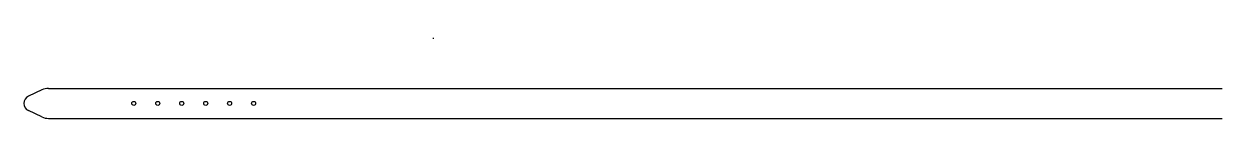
# Model space of a CAD drawing. Header units: millimetres. Extents: x 12559 to 13759, y 5587 to 5668.
import ezdxf

# ---------------------------------------------------------------- set-up
doc = ezdxf.new("R2010")
doc.units = ezdxf.units.MM

# ---------------------------------------------------------------- blocks, each defined once
blk = doc.blocks.new('*U2')
blk.add_circle((0, 0), 2)
blk.add_circle((0, 0), 2)
blk = doc.blocks.new('*U3')
at = {"color": 0, "linetype": 'ByBlock', "lineweight": -2, "transparency": 16777216}
for p in [(12669, 5602.1), (12693, 5602.1), (12717, 5602.1), (12741, 5602.1), (12765, 5602.1), (12789, 5602.1)]:
    blk.add_blockref('*U2', p, dxfattribs=at)

msp = doc.modelspace()

# ---------------------------------------------------------------- linework, layer by layer
for p, q in [((12968.9, 5667.8), (12968.9, 5666.7)), ((12583.7, 5617.1), (13759, 5617.1)), ((12576.9, 5615.6), (12563.6, 5609.4)), ((12576.9, 5588.7), (12563.6, 5594.9)), ((12583.7, 5587.1), (13759, 5587.1))]:
    msp.add_line(p, q)
for centre, radius, start, end in [((12583.7, 5601.1), 16, 90, 115.1881), ((12567, 5602.1), 8, 115.1881, 244.8119), ((12583.7, 5603.1), 16, 244.8119, 270)]:
    msp.add_arc(centre, radius, start, end)

# ---------------------------------------------------------------- block references
msp.add_blockref('*U3', (0, 0))

doc.saveas('drawing.dxf')
